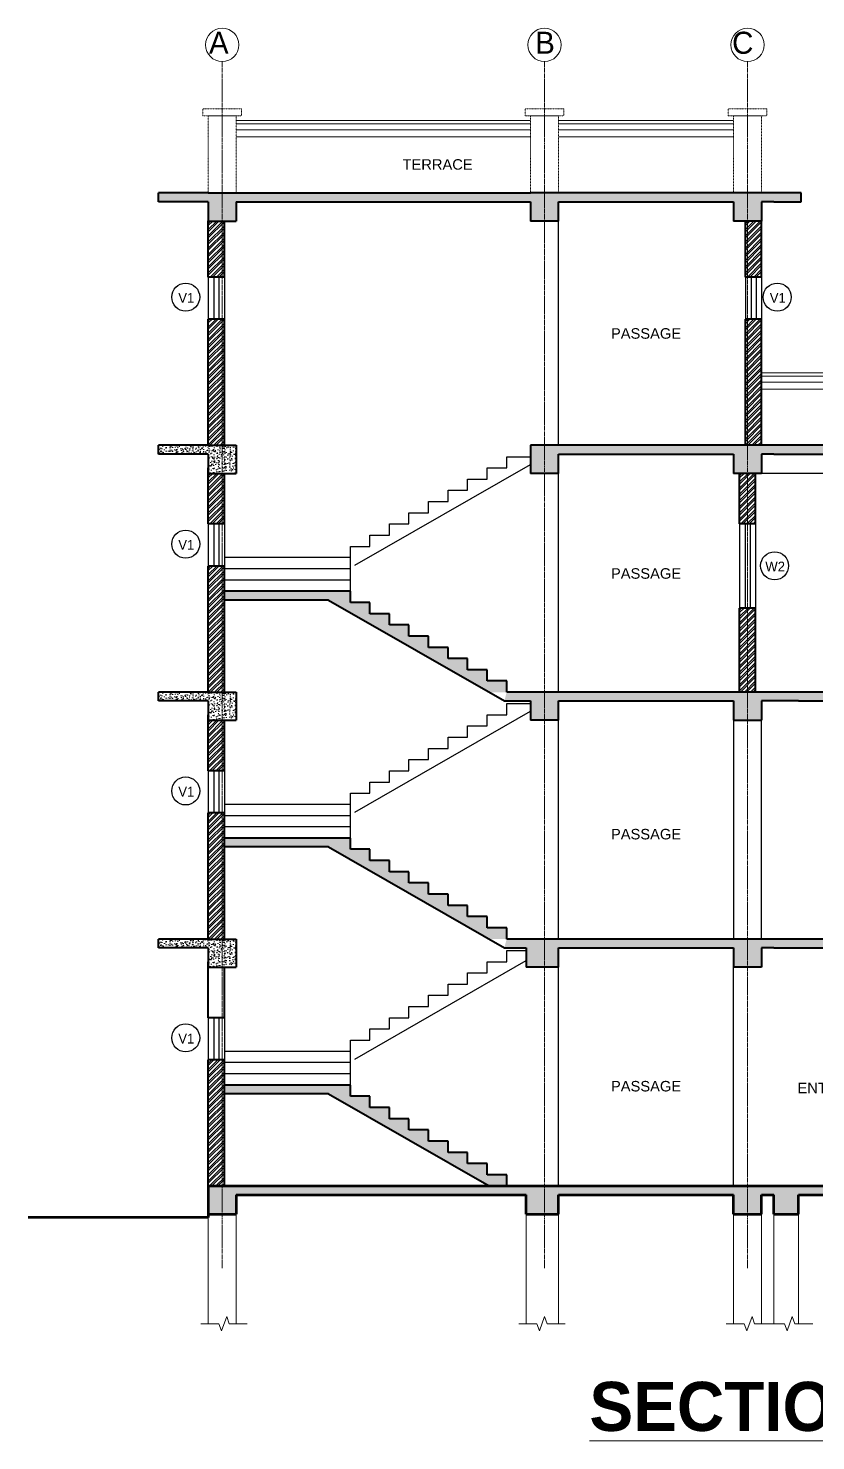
# Model space of a CAD drawing. Header units: inches. Extents: x -3071 to 2014935, y -37057 to 549694.
# Drawn here: x 1445282 to 1456526, y 136830 to 156981 of the extents above; entities that cross this region are included whole.
import ezdxf
from ezdxf.enums import TextEntityAlignment as Align

# ---------------------------------------------------------------- set-up
doc = ezdxf.new("R2010")
doc.units = ezdxf.units.IN
doc.header["$MEASUREMENT"] = 0
doc.linetypes.add('ACAD_ISO08W100', pattern=[36, 24, -3, 6, -3])
doc.linetypes.add('DASHED', pattern=[0.75, 0.5, -0.25])
for name, color, linetype, lineweight in [('001-Archi-Opening Tags', 14, 'Continuous', 25), ('A .8 boundary line', 10, 'Continuous', 53), ('A 0.05 hatch', 252, 'Continuous', 5), ('A 0.13 Text', 6, 'Continuous', 13), ('A 0.13 window elevation', 253, 'Continuous', 13), ('A 0.13parapet partition', 230, 'Continuous', 13), ('A 0.25 back line elevation', 20, 'Continuous', 25), ('A 0.40 wall', 160, 'Continuous', 40), ('A 0.9 RAILING', 100, 'Continuous', 9), ('cen', 50, 'ACAD_ISO08W100', 5), ('ele-1', 62, 'Continuous', 15), ('Grid Tag', 6, 'Continuous', 20), ('text', 7, 'Continuous', 25)]:
    doc.layers.add(name, color=color, linetype=linetype, lineweight=lineweight)
doc.styles.add('AERIAL', font='arial.ttf', dxfattribs={"height": 10})
doc.styles.add('Archi 100', font='GOTHIC.TTF', dxfattribs={"height": 200})
doc.styles.add('CG', font='GOTHIC.TTF', dxfattribs={"height": 40})
doc.styles.get("Standard").update_dxf_attribs({"font": 'GOTHIC.TTF'})
pattern_1 = [(50, (-417885, 11914.72), (107.5890274, -9.4128202), [11.25, -123.75]), (355, (-417885, 11914.72), (-20.8127, 112.82882), [9, -99]), (100.4514445, (-417876.03, 11913.94), (86.776327, 103.4159986), [9.561029, -105.171317]), (46.1842, (-417885, 11944.72), (160.0862, -24.827892), [16.875, -185.625]), (96.6356355, (-417871.66, 11942.66), (140.199292, 146.11779), [14.341551, -157.757064]), (351.184164, (-417885, 11944.72), (140.199292, 146.11779), [13.5, -148.5]), (21, (-417870, 11937.22), (89.536058, -60.3928336), [11.25, -123.75]), (326, (-417870, 11937.22), (36.4973, 108.772507), [9, -99]), (71.451445, (-417862.54, 11932.19), (126.0333565, 48.379673), [9.5610285, -105.171317]), (37.5, (-417885, 11914.724), (1.8239783, 49.9340781), [0, -97.8, 0, -100.5, 0, -99.375]), (7.5, (-417885, 11914.724), (39.4604306, 59.1617568), [0, -57.3, 0, -95.55, 0, -37.875]), (327.5, (-417918.45, 11914.724), (80.0733654, -3.3832308), [0, -37.5, 0, -117, 0, -155.25]), (317.5, (-417933.45, 11914.724), (87.4779254, 15.0157473), [0, -48.75, 0, -77.7, 0, -110.25])]

# ---------------------------------------------------------------- blocks, each defined once
blk = doc.blocks.new('window tag')
blk.add_circle((0, 0), 200)
at = {"style": 'Archi 100', "flags": 1}
for tag, p in [('WIDTH', (15, 174.5)), ('HEIGHT', (-4.5, -348.5))]:
    blk.add_attdef(tag, p, '', height=200, dxfattribs=at)
at = {"style": 'Archi 100'}
blk.add_attdef('SYMBOL', text='', height=200, dxfattribs=at).set_placement((8, -10.5), align=Align.MIDDLE_CENTER)
blk = doc.blocks.new('grid')
at = {"layer": 'Grid Tag', "linetype": 'Continuous', "ltscale": 30}
blk.add_circle((51, 48), 264, dxfattribs=at)
blk.add_attdef('GRID', (-143, -93), '', height=200)

msp = doc.modelspace()

# ---------------------------------------------------------------- hatches: boundary and pattern name
at = {"layer": 'A 0.05 hatch'}
h = msp.add_hatch(dxfattribs=at)
h.set_pattern_fill('AR-CONC', color=256, scale=15, style=0)
h.set_pattern_definition(pattern_1)
h.paths.add_polyline_path([(1447143.39, 154631.77), (1456316.29, 154631.77), (1456316.29, 154506.77), (1455752.23, 154506.77), (1455752.23, 154231.77), (1455352.23, 154231.77), (1455352.23, 154506.77), (1452852.23, 154506.77), (1452852.23, 154230.86), (1452452.23, 154230.86), (1452452.23, 154506.77), (1448252.23, 154506.77), (1448252.23, 154230.86), (1447852.23, 154231.77), (1447852.23, 154506.77), (1447143.39, 154506.77)])
h = msp.add_hatch(dxfattribs=at)
h.set_pattern_fill('STEEL', color=256, scale=500, style=0)
h.set_pattern_definition([(45, (1179193.58, 33558.25), (-44.194174, 44.194174), []), (45, (1179193.58, 33589.5), (-44.194174, 44.194174), [])])
h.paths.add_polyline_path([(1447852.23, 153431.77), (1448082.23, 153431.77), (1448082.23, 154230.86), (1447852.23, 154230.86)])
h = msp.add_hatch(dxfattribs=at)
h.set_pattern_fill('STEEL', color=256, scale=500, style=0)
h.set_pattern_definition([(45, (1186863.58, 33558.25), (-44.194174, 44.194174), []), (45, (1186863.58, 33589.5), (-44.194174, 44.194174), [])])
h.paths.add_polyline_path([(1455522.23, 153431.77), (1455752.23, 153431.77), (1455752.23, 154230.86), (1455522.23, 154230.86)])
h = msp.add_hatch(dxfattribs=at)
h.set_pattern_fill('STEEL', color=256, scale=500, style=0)
h.set_pattern_definition([(45, (1179193.58, 31637.65), (-44.194174, 44.194174), []), (45, (1179193.58, 31668.9), (-44.194174, 44.194174), [])])
h.paths.add_polyline_path([(1447852.23, 151031.77), (1448082.23, 151031.77), (1448082.23, 152831.77), (1447852.23, 152831.77)])
h = msp.add_hatch(dxfattribs=at)
h.set_pattern_fill('STEEL', color=256, scale=500, style=0)
h.set_pattern_definition([(45, (1186863.58, 32158.07), (-44.194174, 44.194174), []), (45, (1186863.58, 32189.32), (-44.194174, 44.194174), [])])
h.paths.add_polyline_path([(1455522.23, 151031.77), (1455752.23, 151031.77), (1455752.23, 152830.68), (1455522.23, 152830.68)])
h = msp.add_hatch(dxfattribs=at)
h.set_pattern_fill('AR-CONC', color=256, scale=15, style=0)
h.set_pattern_definition(pattern_1)
h.paths.add_polyline_path([(1447143.39, 151031.77), (1448252.23, 151031.77), (1448252.23, 150630.86), (1447852.23, 150630.86), (1447852.23, 150906.77), (1447143.39, 150906.77)])
h = msp.add_hatch(dxfattribs=at)
h.set_pattern_fill('AR-CONC', color=256, scale=15, style=0)
h.set_pattern_definition(pattern_1)
h.paths.add_polyline_path([(1452452.23, 151031.77), (1463126.45, 151032.13), (1463126.45, 150907.13), (1460352.19, 150906.95), (1460352.19, 150631.08), (1459952.19, 150631.08), (1459952.19, 150906.97), (1458302.2, 150906.87), (1458302.2, 150631.3), (1457952.2, 150631.3), (1457952.2, 150906.87), (1455752.23, 150906.77), (1455752.28, 150630.86), (1455352.23, 150630.86), (1455352.23, 150906.77), (1452852.23, 150906.77), (1452852.23, 150630.86), (1452452.23, 150630.86)])
h = msp.add_hatch(dxfattribs=at)
h.set_pattern_fill('STEEL', color=256, scale=500, style=0)
h.set_pattern_definition([(45, (1179193.58, 29957.02), (-44.194174, 44.194174), []), (45, (1179193.58, 29988.27), (-44.194174, 44.194174), [])])
h.paths.add_polyline_path([(1447852.23, 149907.8), (1448082.23, 149907.8), (1448082.23, 150629.63), (1447852.23, 150629.63)])
h = msp.add_hatch(dxfattribs=at)
h.set_pattern_fill('STEEL', color=256, scale=500, style=0)
h.set_pattern_definition([(45, (1186778.584, 29958.25), (-44.194174, 44.194174), []), (45, (1186778.584, 29989.5), (-44.194174, 44.194174), [])])
h.paths.add_polyline_path([(1455437.23, 149909.03), (1455667.23, 149909.03), (1455667.23, 150630.86), (1455437.23, 150630.86)])
h = msp.add_hatch(dxfattribs=at)
h.set_pattern_fill('STEEL', color=256, scale=500, style=0)
h.set_pattern_definition([(45, (1179193.58, 28636.42), (-44.194174, 44.194174), []), (45, (1179193.58, 28667.67), (-44.194174, 44.194174), [])])
h.paths.add_polyline_path([(1447852.23, 147509.03), (1448082.23, 147509.03), (1448082.23, 149309.03), (1447852.23, 149309.03)])
h = msp.add_hatch(dxfattribs=at)
h.set_pattern_fill('AR-CONC', color=256, scale=15, style=0)
h.set_pattern_definition(pattern_1)
h.paths.add_polyline_path([(1448082.23, 148949.03), (1449880.98, 148949.03), (1449880.98, 148789.03), (1450159.98, 148789.03), (1450159.98, 148629.03), (1450438.98, 148629.03), (1450438.98, 148469.03), (1450717.98, 148469.03), (1450717.98, 148309.03), (1450996.98, 148309.03), (1450996.98, 148149.03), (1451275.98, 148149.03), (1451275.98, 147989.03), (1451554.98, 147989.03), (1451554.98, 147829.03), (1451833.98, 147829.03), (1451833.98, 147669.03), (1452112.98, 147669.03), (1452112.98, 147509.03), (1451861.71, 147509.03), (1449568.68, 148824.03), (1448082.23, 148824.03)])
h = msp.add_hatch(dxfattribs=at)
h.set_pattern_fill('STEEL', color=256, scale=500, style=0)
h.set_pattern_definition([(45, (1186778.584, 28037.65), (-44.194174, 44.194174), []), (45, (1186778.584, 28068.9), (-44.194174, 44.194174), [])])
h.paths.add_polyline_path([(1455437.23, 147510.27), (1455667.23, 147510.27), (1455667.23, 148710.27), (1455437.23, 148710.27)])
h = msp.add_hatch(dxfattribs=at)
h.set_pattern_fill('AR-CONC', color=256, scale=15, style=0)
h.set_pattern_definition([(50, (-417885, 8391.99), (107.5890274, -9.4128202), [11.25, -123.75]), (355, (-417885, 8391.99), (-20.8127, 112.82882), [9, -99]), (100.4514445, (-417876.03, 8391.2), (86.776327, 103.4159986), [9.561029, -105.171317]), (46.1842, (-417885, 8421.99), (160.0862, -24.827892), [16.875, -185.625]), (96.6356355, (-417871.66, 8419.92), (140.199292, 146.11779), [14.341551, -157.757064]), (351.184164, (-417885, 8421.99), (140.199292, 146.11779), [13.5, -148.5]), (21, (-417870, 8414.49), (89.536058, -60.3928336), [11.25, -123.75]), (326, (-417870, 8414.49), (36.4973, 108.772507), [9, -99]), (71.451445, (-417862.54, 8409.45), (126.0333565, 48.379673), [9.5610285, -105.171317]), (37.5, (-417885, 8391.987), (1.8239783, 49.9340781), [0, -97.8, 0, -100.5, 0, -99.375]), (7.5, (-417885, 8391.987), (39.4604306, 59.1617568), [0, -57.3, 0, -95.55, 0, -37.875]), (327.5, (-417918.45, 8391.987), (80.0733654, -3.3832308), [0, -37.5, 0, -117, 0, -155.25]), (317.5, (-417933.45, 8391.99), (87.4779254, 15.0157473), [0, -48.75, 0, -77.7, 0, -110.25])])
h.paths.add_polyline_path([(1447143.39, 147509.03), (1448252.23, 147509.03), (1448252.23, 147108.13), (1447852.23, 147108.13), (1447852.23, 147384.03), (1447143.39, 147384.03)])
h = msp.add_hatch(dxfattribs=at)
h.set_pattern_fill('AR-CONC', color=256, scale=15, style=0)
h.set_pattern_definition(pattern_1)
h.paths.add_polyline_path([(1452112.98, 147509.03), (1465767.23, 147509.03), (1465767.23, 147384.03), (1464953.46, 147384.03), (1464953.46, 147108.77), (1464552.29, 147108.68), (1464552.29, 147384.03), (1460352.23, 147384.03), (1460352.23, 147108.13), (1459952.23, 147108.13), (1459952.23, 147384.03), (1458302.24, 147384.03), (1458302.24, 147108.13), (1457952.24, 147108.13), (1457952.24, 147384.03), (1456277.24, 147384.03), (1455927.24, 147384.03), (1455752.23, 147384.03), (1455752.23, 147108.13), (1455352.23, 147108.13), (1455352.23, 147384.03), (1452852.23, 147384.03), (1452852.23, 147108.13), (1452452.23, 147108.13), (1452452.23, 147384.03), (1452079.68, 147384.03)])
h = msp.add_hatch(dxfattribs=at)
h.set_pattern_fill('STEEL', color=256, scale=500, style=0)
h.set_pattern_definition([(45, (1179193.58, 26435.513), (-44.194174, 44.194174), []), (45, (1179193.58, 26466.763), (-44.194174, 44.194174), [])])
h.paths.add_polyline_path([(1447852.23, 146386.3), (1448082.23, 146386.3), (1448082.23, 147108.13), (1447852.23, 147108.13)])
h = msp.add_hatch(dxfattribs=at)
h.set_pattern_fill('STEEL', color=256, scale=500, style=0)
h.set_pattern_definition([(45, (1179193.58, 25114.915), (-44.194174, 44.194174), []), (45, (1179193.58, 25146.165), (-44.194174, 44.194174), [])])
h.paths.add_polyline_path([(1447852.23, 143987.53), (1448082.23, 143987.53), (1448082.23, 145787.53), (1447852.23, 145787.53)])
h = msp.add_hatch(dxfattribs=at)
h.set_pattern_fill('AR-CONC', color=256, scale=15, style=0)
h.set_pattern_definition([(50, (-417885, 15437.46), (107.5890274, -9.4128202), [11.25, -123.75]), (355, (-417885, 15437.46), (-20.8127, 112.82882), [9, -99]), (100.4514445, (-417876.03, 15436.68), (86.776327, 103.4159986), [9.561029, -105.171317]), (46.1842, (-417885, 15467.46), (160.0862, -24.827892), [16.875, -185.625]), (96.6356355, (-417871.66, 15465.4), (140.199292, 146.11779), [14.341551, -157.757064]), (351.184164, (-417885, 15467.46), (140.199292, 146.11779), [13.5, -148.5]), (21, (-417870, 15459.96), (89.536058, -60.3928336), [11.25, -123.75]), (326, (-417870, 15459.96), (36.4973, 108.772507), [9, -99]), (71.451445, (-417862.54, 15454.93), (126.0333565, 48.379673), [9.5610285, -105.171317]), (37.5, (-417885, 15437.46), (1.8239783, 49.9340781), [0, -97.8, 0, -100.5, 0, -99.375]), (7.5, (-417885, 15437.46), (39.4604306, 59.1617568), [0, -57.3, 0, -95.55, 0, -37.875]), (327.5, (-417918.45, 15437.46), (80.0733654, -3.3832308), [0, -37.5, 0, -117, 0, -155.25]), (317.5, (-417933.45, 15437.46), (87.4779254, 15.0157473), [0, -48.75, 0, -77.7, 0, -110.25])])
h.paths.add_polyline_path([(1448082.23, 145427.53), (1449880.98, 145427.53), (1449880.98, 145267.53), (1450159.98, 145267.53), (1450159.98, 145107.53), (1450438.98, 145107.53), (1450438.98, 144947.53), (1450717.98, 144947.53), (1450717.98, 144787.53), (1450996.98, 144787.53), (1450996.98, 144627.53), (1451275.98, 144627.53), (1451275.98, 144467.53), (1451554.98, 144467.53), (1451554.98, 144307.53), (1451833.98, 144307.53), (1451833.98, 144147.53), (1452112.98, 144147.53), (1452112.98, 143987.53), (1451861.71, 143987.53), (1449568.68, 145302.53), (1448082.23, 145302.53)])
h = msp.add_hatch(dxfattribs=at)
h.set_pattern_fill('AR-CONC', color=256, scale=15, style=0)
h.set_pattern_definition([(50, (-417885, 4870.48), (107.5890274, -9.4128202), [11.25, -123.75]), (355, (-417885, 4870.48), (-20.8127, 112.82882), [9, -99]), (100.4514445, (-417876.03, 4869.7), (86.776327, 103.4159986), [9.561029, -105.171317]), (46.1842, (-417885, 4900.48), (160.0862, -24.827892), [16.875, -185.625]), (96.6356355, (-417871.66, 4898.41), (140.199292, 146.11779), [14.341551, -157.757064]), (351.184164, (-417885, 4900.48), (140.199292, 146.11779), [13.5, -148.5]), (21, (-417870, 4892.98), (89.536058, -60.3928336), [11.25, -123.75]), (326, (-417870, 4892.98), (36.4973, 108.772507), [9, -99]), (71.451445, (-417862.54, 4887.95), (126.0333565, 48.379673), [9.5610285, -105.171317]), (37.5, (-417885, 4870.482), (1.8239783, 49.9340781), [0, -97.8, 0, -100.5, 0, -99.375]), (7.5, (-417885, 4870.48), (39.4604306, 59.1617568), [0, -57.3, 0, -95.55, 0, -37.875]), (327.5, (-417918.45, 4870.48), (80.0733654, -3.3832308), [0, -37.5, 0, -117, 0, -155.25]), (317.5, (-417933.45, 4870.48), (87.4779254, 15.0157473), [0, -48.75, 0, -77.7, 0, -110.25])])
h.paths.add_polyline_path([(1447143.39, 143987.53), (1448252.23, 143987.53), (1448252.23, 143586.62), (1447852.23, 143586.62), (1447852.23, 143862.53), (1447143.39, 143862.53)])
h = msp.add_hatch(dxfattribs=at)
h.set_pattern_fill('AR-CONC', color=256, scale=15, style=0)
h.set_pattern_definition(pattern_1)
h.paths.add_polyline_path([(1452112.98, 143987.53), (1465767.23, 143987.53), (1465767.23, 143862.53), (1464953.46, 143862.53), (1464952.78, 143587.35), (1464552.29, 143587.26), (1464552.23, 143862.53), (1460352.23, 143862.53), (1460339.73, 143586.62), (1459952.23, 143586.62), (1459952.23, 143862.53), (1458302.24, 143862.53), (1458302.24, 143586.62), (1457952.24, 143586.62), (1457952.24, 143862.53), (1456277.24, 143862.53), (1455927.24, 143862.53), (1455752.23, 143862.53), (1455752.23, 143586.62), (1455352.23, 143586.62), (1455352.23, 143862.53), (1452852.23, 143862.53), (1452852.23, 143586.62), (1452391.98, 143586.62), (1452391.98, 143862.53), (1452079.68, 143862.53)])
h = msp.add_hatch(dxfattribs=at)
h.set_pattern_fill('STEEL', color=256, scale=500, style=0)
h.set_pattern_definition([(45, (1179193.58, 20514.01), (-44.194174, 44.194174), []), (45, (1179193.58, 20545.26), (-44.194174, 44.194174), [])])
h.paths.add_polyline_path([(1447852.23, 140464.79), (1448082.23, 140464.79), (1448082.23, 142264.96), (1447852.23, 142264.96)])
h = msp.add_hatch(dxfattribs=at)
h.set_pattern_fill('AR-CONC', color=256, scale=15, style=0)
h.set_pattern_definition(pattern_1)
h.paths.add_polyline_path([(1448082.23, 141904.79), (1449880.98, 141904.79), (1449880.98, 141744.79), (1450159.98, 141744.79), (1450159.98, 141584.79), (1450438.98, 141584.79), (1450438.98, 141424.79), (1450717.98, 141424.79), (1450717.98, 141264.79), (1450996.98, 141264.79), (1450996.98, 141104.79), (1451275.98, 141104.79), (1451275.98, 140944.79), (1451554.98, 140944.79), (1451554.98, 140784.79), (1451833.98, 140784.79), (1451833.98, 140624.79), (1452112.98, 140624.79), (1452112.98, 140464.79), (1451861.71, 140464.79), (1449568.68, 141779.79), (1448082.23, 141779.79)])
h = msp.add_hatch(dxfattribs=at)
h.set_pattern_fill('AR-CONC', color=256, scale=15, style=0)
h.set_pattern_definition(pattern_1)
h.paths.add_polyline_path([(1447852.23, 140464.79), (1464953.46, 140464.79), (1464953.46, 140339.79), (1464927.23, 140339.79), (1464927.23, 140064.79), (1464552.29, 140064.79), (1464552.29, 140339.79), (1460352.23, 140339.79), (1460352.23, 140064.79), (1459952.23, 140064.79), (1459952.23, 140339.79), (1458302.24, 140339.79), (1458302.24, 140064.79), (1457952.24, 140064.79), (1457952.24, 140339.79), (1456277.24, 140339.79), (1456277.24, 140064.79), (1455927.24, 140064.79), (1455927.24, 140339.79), (1455752.23, 140339.79), (1455752.23, 140064.79), (1455352.23, 140064.79), (1455352.23, 140339.79), (1452852.23, 140339.79), (1452852.23, 140064.79), (1452391.98, 140064.79), (1452391.98, 140339.79), (1448252.23, 140339.79), (1448252.23, 140064.79), (1447852.23, 140064.79)])

# ---------------------------------------------------------------- linework, layer by layer
at = {"layer": 'A .8 boundary line'}
for p, q in [((1447852.23, 140464.79), (1464927.23, 140464.79)), ((1447852.23, 140464.79), (1447852.23, 140014.79)), ((1448252.23, 140339.79), (1452391.98, 140339.79)), ((1448252.23, 140339.79), (1448252.23, 140064.79)), ((1452391.98, 140064.79), (1452391.98, 140339.79)), ((1452852.23, 140339.79), (1455352.23, 140339.79)), ((1452852.23, 140064.79), (1452852.23, 140339.79)), ((1455352.23, 140064.79), (1455352.23, 140339.79)), ((1455752.23, 140339.79), (1455927.24, 140339.79)), ((1455752.23, 140064.79), (1455752.23, 140339.79)), ((1455927.24, 140064.79), (1455927.24, 140339.79)), ((1456277.24, 140339.79), (1457952.24, 140339.79)), ((1456277.24, 140064.79), (1456277.24, 140339.79)), ((1447852.23, 140064.79), (1448252.23, 140064.79)), ((1452391.98, 140064.79), (1452852.23, 140064.79)), ((1455352.23, 140064.79), (1455752.23, 140064.79)), ((1455927.24, 140064.79), (1456277.24, 140064.79)), ((1447852.23, 140014.79), (1445282.23, 140014.79))]:
    msp.add_line(p, q, dxfattribs=at)
at = {"layer": 'A 0.13 window elevation', "linetype": 'DASHED', "ltscale": 0.005}
for points in [[(1448327.23, 155831.77), (1447777.23, 155831.77), (1447777.23, 155731.77), (1448327.23, 155731.77)], [(1452927.23, 155831.77), (1452377.23, 155831.77), (1452377.23, 155731.77), (1452927.23, 155731.77)], [(1455827.23, 155831.77), (1455277.23, 155831.77), (1455277.23, 155731.77), (1455827.23, 155731.77)], [(1448252.23, 155731.77), (1447852.23, 155731.77), (1447852.23, 154631.77), (1448252.23, 154631.77)], [(1452852.23, 155731.77), (1452452.23, 155731.77), (1452452.23, 154631.77), (1452852.23, 154631.77)], [(1455752.23, 155731.77), (1455352.23, 155731.77), (1455352.23, 154631.77), (1455752.23, 154631.77)]]:
    msp.add_lwpolyline(points, close=True, dxfattribs=at)
at = {"layer": 'A 0.13parapet partition', "ltscale": 20}
for p, q in [((1452452.23, 155531.77), (1448252.23, 155531.77)), ((1452452.23, 155431.77), (1448252.23, 155431.77)), ((1455352.23, 155531.77), (1452852.23, 155531.77)), ((1455352.23, 155431.77), (1452852.23, 155431.77)), ((1462032.23, 151932.13), (1455752.23, 151931.77)), ((1462032.23, 151832.13), (1455752.23, 151831.77))]:
    msp.add_line(p, q, dxfattribs=at)
at = {"layer": 'A 0.25 back line elevation', "ltscale": 20}
for p, q in [((1452852.23, 151031.77), (1452852.23, 154231.77)), ((1447852.23, 153431.77), (1447852.23, 152831.77)), ((1447934.44, 153431.77), (1447934.44, 152831.77)), ((1448005.6, 153431.77), (1448005.6, 152831.77)), ((1448082.23, 153431.77), (1448082.23, 152831.77)), ((1455522.23, 153431.77), (1455522.23, 152831.77)), ((1455604.44, 153431.77), (1455604.44, 152831.77)), ((1455675.6, 153431.77), (1455675.6, 152831.77)), ((1455752.23, 153431.77), (1455752.23, 152831.77)), ((1449943.17, 149320.6), (1452452.23, 150759.49)), ((1452112.98, 150709.03), (1452112.98, 150869.03)), ((1452112.98, 150869.03), (1452452.23, 150869.03)), ((1451554.98, 150389.03), (1451554.98, 150549.03)), ((1451554.98, 150549.03), (1451833.98, 150549.03)), ((1451833.98, 150549.03), (1451833.98, 150709.03)), ((1451833.98, 150709.03), (1452112.98, 150709.03)), ((1452852.23, 147509.03), (1452852.23, 150709.03)), ((1463126.45, 150632.13), (1455752.23, 150630.86)), ((1451275.98, 150229.03), (1451275.98, 150389.03)), ((1451275.98, 150389.03), (1451554.98, 150389.03)), ((1450996.98, 150069.03), (1450996.98, 150229.03)), ((1450996.98, 150229.03), (1451275.98, 150229.03)), ((1450717.98, 149909.03), (1450717.98, 150069.03)), ((1450717.98, 150069.03), (1450996.98, 150069.03)), ((1447852.23, 149909.03), (1447852.23, 149309.03)), ((1447934.44, 149909.03), (1447934.44, 149309.03)), ((1448005.6, 149909.03), (1448005.6, 149309.03)), ((1448082.23, 149909.03), (1448082.23, 149309.03)), ((1450159.98, 149589.03), (1450159.98, 149749.03)), ((1450159.98, 149749.03), (1450438.98, 149749.03)), ((1450438.98, 149749.03), (1450438.98, 149909.03)), ((1450438.98, 149909.03), (1450717.98, 149909.03)), ((1455437.23, 149909.03), (1455437.23, 148709.03)), ((1455519.45, 149909.03), (1455519.45, 148709.03)), ((1455590.61, 149909.03), (1455590.61, 148709.03)), ((1455667.23, 149909.03), (1455667.23, 148709.03)), ((1449880.98, 149429.03), (1449880.98, 149589.03)), ((1449880.98, 149589.03), (1450159.98, 149589.03)), ((1449880.98, 149429.03), (1448082.23, 149429.03)), ((1449880.98, 148949.03), (1449880.98, 149429.03)), ((1449880.98, 149269.03), (1448082.23, 149269.03)), ((1449880.98, 149109.03), (1448082.23, 149109.03)), ((1452112.98, 147187.53), (1452112.98, 147347.53)), ((1452112.98, 147347.53), (1452452.23, 147347.53)), ((1449943.17, 145799.09), (1452452.23, 147237.98)), ((1451833.98, 147027.53), (1451833.98, 147187.53)), ((1451833.98, 147187.53), (1452112.98, 147187.53)), ((1452852.23, 143987.53), (1452852.23, 147187.53)), ((1451554.98, 146867.53), (1451554.98, 147027.53)), ((1451554.98, 147027.53), (1451833.98, 147027.53)), ((1450996.98, 146547.53), (1450996.98, 146707.53)), ((1450996.98, 146707.53), (1451275.98, 146707.53)), ((1451275.98, 146707.53), (1451275.98, 146867.53)), ((1451275.98, 146867.53), (1451554.98, 146867.53)), ((1450717.98, 146387.53), (1450717.98, 146547.53)), ((1450717.98, 146547.53), (1450996.98, 146547.53)), ((1447852.23, 146387.53), (1447852.23, 145787.53)), ((1447934.44, 146387.53), (1447934.44, 145787.53)), ((1448005.6, 146387.53), (1448005.6, 145787.53)), ((1448082.23, 146387.53), (1448082.23, 145787.53)), ((1450438.98, 146227.53), (1450438.98, 146387.53)), ((1450438.98, 146387.53), (1450717.98, 146387.53)), ((1450159.98, 146067.53), (1450159.98, 146227.53)), ((1450159.98, 146227.53), (1450438.98, 146227.53)), ((1449880.98, 145907.53), (1448082.23, 145907.53)), ((1449880.98, 145907.53), (1449880.98, 146067.53)), ((1449880.98, 146067.53), (1450159.98, 146067.53)), ((1449880.98, 145427.53), (1449880.98, 145907.53)), ((1449880.98, 145747.53), (1448082.23, 145747.53)), ((1449880.98, 145587.53), (1448082.23, 145587.53)), ((1449943.17, 142276.36), (1452391.98, 143680.69)), ((1452112.98, 143664.79), (1452112.98, 143824.79)), ((1452112.98, 143824.79), (1452391.98, 143824.79)), ((1451554.98, 143344.79), (1451554.98, 143504.79)), ((1451554.98, 143504.79), (1451833.98, 143504.79)), ((1451833.98, 143504.79), (1451833.98, 143664.79)), ((1451833.98, 143664.79), (1452112.98, 143664.79)), ((1452852.23, 140464.79), (1452852.23, 143586.62)), ((1455352.23, 140464.79), (1455352.23, 143586.62)), ((1451275.98, 143184.79), (1451275.98, 143344.79)), ((1451275.98, 143344.79), (1451554.98, 143344.79)), ((1450996.98, 143024.79), (1450996.98, 143184.79)), ((1450996.98, 143184.79), (1451275.98, 143184.79)), ((1450717.98, 142864.79), (1450717.98, 143024.79)), ((1450717.98, 143024.79), (1450996.98, 143024.79)), ((1447852.23, 142864.79), (1447852.23, 142264.79)), ((1447934.44, 142864.79), (1447934.44, 142264.79)), ((1448005.6, 142864.79), (1448005.6, 142264.79)), ((1448082.23, 142864.79), (1448082.23, 142264.79)), ((1450159.98, 142544.79), (1450159.98, 142704.79)), ((1450159.98, 142704.79), (1450438.98, 142704.79)), ((1450438.98, 142704.79), (1450438.98, 142864.79)), ((1450438.98, 142864.79), (1450717.98, 142864.79)), ((1449880.98, 142384.79), (1449880.98, 142544.79)), ((1449880.98, 142544.79), (1450159.98, 142544.79)), ((1449880.98, 142384.79), (1448082.23, 142384.79)), ((1449880.98, 141904.79), (1449880.98, 142384.79)), ((1449880.98, 142224.79), (1448082.23, 142224.79)), ((1449880.98, 142064.79), (1448082.23, 142064.79))]:
    msp.add_line(p, q, dxfattribs=at)
msp.add_lwpolyline([(1455752.23, 147108.13), (1455352.23, 147108.13), (1455352.23, 143987.53), (1455752.23, 143987.53)], close=True, dxfattribs=at)
at = {"layer": 'A 0.40 wall'}
for p, q in [((1447143.39, 154506.77), (1447143.39, 154631.77)), ((1447852.23, 154631.77), (1447143.39, 154631.77)), ((1447852.23, 154631.77), (1448252.23, 154631.77)), ((1448252.23, 154631.77), (1452452.23, 154631.77)), ((1456316.29, 154631.77), (1452452.23, 154631.77)), ((1456316.29, 154506.77), (1456316.29, 154631.77)), ((1447852.23, 154506.77), (1447143.39, 154506.77)), ((1447852.23, 154506.77), (1447852.23, 154230.86)), ((1448252.23, 154506.77), (1448252.23, 154230.86)), ((1448252.23, 154506.77), (1452452.23, 154506.77)), ((1452452.23, 154506.77), (1452452.23, 154230.86)), ((1452852.23, 154230.86), (1452852.23, 154506.77)), ((1452852.23, 154506.77), (1455352.23, 154506.77)), ((1455352.23, 154506.77), (1455352.23, 154230.86)), ((1455752.23, 154506.77), (1455752.23, 154230.86)), ((1455927.24, 154506.77), (1455752.23, 154506.77)), ((1455927.24, 154506.77), (1456316.29, 154506.77)), ((1447852.23, 153431.77), (1447852.23, 154231.77)), ((1447852.23, 154230.86), (1448252.23, 154230.86)), ((1448082.23, 153431.77), (1448082.23, 154231.77)), ((1452852.23, 154230.86), (1452452.23, 154230.86)), ((1455752.23, 154230.86), (1455352.23, 154230.86)), ((1455522.23, 153431.77), (1455522.23, 154231.77)), ((1455752.23, 153431.77), (1455752.23, 154231.77)), ((1455752.23, 153431.77), (1455752.23, 154231.77)), ((1448082.23, 153431.77), (1447852.23, 153431.77)), ((1455752.23, 153431.77), (1455522.23, 153431.77)), ((1447852.23, 151031.77), (1447852.23, 152831.77)), ((1448082.23, 152831.77), (1447852.23, 152831.77)), ((1448082.23, 151031.77), (1448082.23, 152831.77)), ((1455522.23, 151031.77), (1455522.23, 152831.77)), ((1455752.23, 152831.77), (1455522.23, 152831.77)), ((1455752.23, 152231.77), (1455752.23, 152831.77)), ((1455752.23, 151031.77), (1455752.23, 152831.77)), ((1447143.39, 150906.77), (1447143.39, 151031.77)), ((1447852.23, 151031.77), (1447143.39, 151031.77)), ((1447852.23, 151031.77), (1448252.23, 151031.77)), ((1448252.23, 151031.77), (1448252.23, 150630.86)), ((1463126.45, 151032.13), (1452452.23, 151031.77)), ((1452452.23, 151031.77), (1452452.23, 150630.86)), ((1447852.23, 150906.77), (1447143.39, 150906.77)), ((1447852.23, 150906.77), (1447852.23, 150630.86)), ((1452852.23, 150630.86), (1452852.23, 150906.77)), ((1452852.23, 150906.77), (1455352.23, 150906.77)), ((1455352.23, 150906.77), (1455352.23, 150630.86)), ((1455752.23, 150906.77), (1455752.23, 150630.86)), ((1455927.24, 150906.77), (1455752.23, 150906.77)), ((1455927.24, 150906.77), (1457952.2, 150906.87)), ((1447852.23, 149909.03), (1447852.23, 150709.03)), ((1447852.23, 150630.86), (1448252.23, 150630.86)), ((1448082.23, 149909.03), (1448082.23, 150630.86)), ((1452852.23, 150630.86), (1452452.23, 150630.86)), ((1455752.23, 150630.86), (1455352.23, 150630.86)), ((1455437.23, 149909.03), (1455437.23, 150630.86)), ((1455667.23, 149909.03), (1455667.23, 150630.86)), ((1448082.23, 149909.03), (1447852.23, 149909.03)), ((1455667.23, 149909.03), (1455437.23, 149909.03)), ((1447852.23, 147509.03), (1447852.23, 149309.03)), ((1448082.23, 149309.03), (1447852.23, 149309.03)), ((1448082.23, 147509.03), (1448082.23, 149309.03)), ((1449880.98, 148949.03), (1448082.23, 148949.03)), ((1449880.98, 148789.03), (1449880.98, 148949.03)), ((1449568.68, 148824.03), (1448082.23, 148824.03)), ((1449568.68, 148824.03), (1452079.68, 147384.03)), ((1450159.98, 148789.03), (1449880.98, 148789.03)), ((1450159.98, 148629.03), (1450159.98, 148789.03)), ((1450438.98, 148629.03), (1450159.98, 148629.03)), ((1450438.98, 148469.03), (1450438.98, 148629.03)), ((1455437.23, 147509.03), (1455437.23, 148709.03)), ((1455667.23, 148709.03), (1455437.23, 148709.03)), ((1455667.23, 147509.03), (1455667.23, 148709.03)), ((1450717.98, 148469.03), (1450438.98, 148469.03)), ((1450717.98, 148309.03), (1450717.98, 148469.03)), ((1450996.98, 148309.03), (1450717.98, 148309.03)), ((1450996.98, 148149.03), (1450996.98, 148309.03)), ((1451275.98, 148149.03), (1450996.98, 148149.03)), ((1451275.98, 147989.03), (1451275.98, 148149.03)), ((1451554.98, 147989.03), (1451275.98, 147989.03)), ((1451554.98, 147829.03), (1451554.98, 147989.03)), ((1451833.98, 147829.03), (1451554.98, 147829.03)), ((1451833.98, 147669.03), (1451833.98, 147829.03)), ((1447143.39, 147384.03), (1447143.39, 147509.03)), ((1447852.23, 147509.03), (1447143.39, 147509.03)), ((1447852.23, 147509.03), (1448252.23, 147509.03)), ((1448252.23, 147509.03), (1448252.23, 147108.13)), ((1452112.98, 147669.03), (1451833.98, 147669.03)), ((1452112.98, 147509.03), (1452112.98, 147669.03)), ((1465767.23, 147509.03), (1452112.98, 147509.03)), ((1447852.23, 147384.03), (1447143.39, 147384.03)), ((1447852.23, 147384.03), (1447852.23, 147108.13)), ((1452079.68, 147384.03), (1452452.23, 147384.03)), ((1452452.23, 147384.03), (1452452.23, 147108.13)), ((1452852.23, 147108.13), (1452852.23, 147384.03)), ((1452852.23, 147384.03), (1455352.23, 147384.03)), ((1455352.23, 147384.03), (1455352.23, 147108.13)), ((1455752.23, 147384.03), (1455752.23, 147108.13)), ((1456277.24, 147384.03), (1455752.23, 147384.03)), ((1456277.24, 147384.03), (1457952.24, 147384.03)), ((1447852.23, 146387.53), (1447852.23, 147187.53)), ((1447852.23, 147108.13), (1448252.23, 147108.13)), ((1448082.23, 146387.53), (1448082.23, 147108.13)), ((1452852.23, 147108.13), (1452452.23, 147108.13)), ((1455352.23, 147108.13), (1455752.23, 147108.13)), ((1448082.23, 146387.53), (1447852.23, 146387.53)), ((1447852.23, 143987.53), (1447852.23, 145787.53)), ((1448082.23, 145787.53), (1447852.23, 145787.53)), ((1448082.23, 143987.53), (1448082.23, 145787.53)), ((1449880.98, 145427.53), (1448082.23, 145427.53)), ((1449568.68, 145302.53), (1448082.23, 145302.53)), ((1449568.68, 145302.53), (1452079.68, 143862.53)), ((1449880.98, 145267.53), (1449880.98, 145427.53)), ((1450159.98, 145267.53), (1449880.98, 145267.53)), ((1450159.98, 145107.53), (1450159.98, 145267.53)), ((1450438.98, 145107.53), (1450159.98, 145107.53)), ((1450438.98, 144947.53), (1450438.98, 145107.53)), ((1450717.98, 144947.53), (1450438.98, 144947.53)), ((1450717.98, 144787.53), (1450717.98, 144947.53)), ((1450996.98, 144787.53), (1450717.98, 144787.53)), ((1450996.98, 144627.53), (1450996.98, 144787.53)), ((1451275.98, 144627.53), (1450996.98, 144627.53)), ((1451275.98, 144467.53), (1451275.98, 144627.53)), ((1451554.98, 144467.53), (1451275.98, 144467.53)), ((1451554.98, 144307.53), (1451554.98, 144467.53)), ((1451833.98, 144307.53), (1451554.98, 144307.53)), ((1451833.98, 144147.53), (1451833.98, 144307.53)), ((1452112.98, 144147.53), (1451833.98, 144147.53)), ((1452112.98, 143987.53), (1452112.98, 144147.53)), ((1447143.39, 143862.53), (1447143.39, 143987.53)), ((1447852.23, 143987.53), (1447143.39, 143987.53)), ((1447852.23, 143987.53), (1448252.23, 143987.53)), ((1448252.23, 143987.53), (1448252.23, 143586.62)), ((1465767.23, 143987.53), (1452112.98, 143987.53)), ((1447852.23, 143862.53), (1447143.39, 143862.53)), ((1447852.23, 143862.53), (1447852.23, 143586.62)), ((1452079.68, 143862.53), (1452391.98, 143862.53)), ((1452391.98, 143862.53), (1452391.98, 143586.62)), ((1452852.23, 143586.62), (1452852.23, 143862.53)), ((1452852.23, 143862.53), (1455352.23, 143862.53)), ((1455352.23, 143862.53), (1455352.23, 143586.62)), ((1455752.23, 143862.53), (1455752.23, 143586.62)), ((1455927.24, 143862.53), (1455752.23, 143862.53)), ((1455927.24, 143862.53), (1457952.24, 143862.53)), ((1447852.23, 142864.79), (1447852.23, 143663.88)), ((1447852.23, 143586.62), (1448252.23, 143586.62)), ((1448082.23, 142864.79), (1448082.23, 143586.62)), ((1452852.23, 143586.62), (1452391.98, 143586.62)), ((1455752.23, 143586.62), (1455352.23, 143586.62)), ((1448082.23, 142864.79), (1447852.23, 142864.79)), ((1447852.23, 140464.79), (1447852.23, 142264.79)), ((1448082.23, 142264.79), (1447852.23, 142264.79)), ((1448082.23, 140464.79), (1448082.23, 142264.79)), ((1449880.98, 141904.79), (1448082.23, 141904.79)), ((1449880.98, 141744.79), (1449880.98, 141904.79)), ((1449568.68, 141779.79), (1448082.23, 141779.79)), ((1449568.68, 141779.79), (1451861.71, 140464.79)), ((1450159.98, 141744.79), (1449880.98, 141744.79)), ((1450159.98, 141584.79), (1450159.98, 141744.79)), ((1450438.98, 141584.79), (1450159.98, 141584.79)), ((1450438.98, 141424.79), (1450438.98, 141584.79)), ((1450717.98, 141424.79), (1450438.98, 141424.79)), ((1450717.98, 141264.79), (1450717.98, 141424.79)), ((1450996.98, 141264.79), (1450717.98, 141264.79)), ((1450996.98, 141104.79), (1450996.98, 141264.79)), ((1451275.98, 141104.79), (1450996.98, 141104.79)), ((1451275.98, 140944.79), (1451275.98, 141104.79)), ((1451554.98, 140944.79), (1451275.98, 140944.79)), ((1451554.98, 140784.79), (1451554.98, 140944.79)), ((1451833.98, 140784.79), (1451554.98, 140784.79)), ((1451833.98, 140624.79), (1451833.98, 140784.79)), ((1452112.98, 140624.79), (1451833.98, 140624.79)), ((1452112.98, 140464.79), (1452112.98, 140624.79))]:
    msp.add_line(p, q, dxfattribs=at)
at = {"layer": 'A 0.9 RAILING', "ltscale": 20}
for p, q in [((1452452.23, 155666.77), (1448252.23, 155666.77)), ((1452452.23, 155616.77), (1448252.23, 155616.77)), ((1455352.23, 155666.77), (1452852.23, 155666.77)), ((1455352.23, 155616.77), (1452852.23, 155616.77)), ((1462032.23, 152067.13), (1455752.23, 152066.77)), ((1462032.23, 152017.13), (1455752.23, 152016.77))]:
    msp.add_line(p, q, dxfattribs=at)
at = {"layer": 'cen', "ltscale": 2}
for p, q in [((1448052.23, 139292.96), (1448052.23, 156506.46)), ((1452652.23, 139292.96), (1452652.23, 156506.46)), ((1455552.23, 139292.96), (1455552.23, 156506.46))]:
    msp.add_line(p, q, dxfattribs=at)
at = {"layer": 'ele-1'}
for p, q in [((1447852.23, 140064.79), (1447852.23, 138499.92)), ((1448252.23, 140064.79), (1448252.23, 138499.92)), ((1452391.98, 140064.79), (1452391.98, 138499.92)), ((1452852.23, 140064.79), (1452852.23, 138499.92)), ((1455352.23, 140064.79), (1455352.23, 138499.92)), ((1455752.23, 140064.79), (1455752.23, 138499.92)), ((1455927.24, 140064.79), (1455927.24, 138499.92)), ((1456277.24, 140064.79), (1456277.24, 138499.92))]:
    msp.add_line(p, q, dxfattribs=at)
at = {"layer": 'ele-1', "linetype": 'Continuous'}
for points in [[(1447746.35, 138499.21), (1448003.12, 138499.21), (1448040.62, 138396.18), (1448115.62, 138602.24), (1448153.12, 138499.21), (1448409.88, 138499.21)], [(1452286.1, 138499.21), (1452542.87, 138499.21), (1452580.37, 138396.18), (1452655.37, 138602.24), (1452692.87, 138499.21), (1452949.64, 138499.21)], [(1455246.35, 138499.21), (1455503.12, 138499.21), (1455540.62, 138396.18), (1455615.62, 138602.24), (1455653.12, 138499.21), (1455909.88, 138499.21)], [(1455821.36, 138499.21), (1456078.12, 138499.21), (1456115.62, 138396.18), (1456190.62, 138602.24), (1456228.12, 138499.21), (1456484.89, 138499.21)]]:
    msp.add_lwpolyline(points, dxfattribs=at)

# ---------------------------------------------------------------- block references
ref = msp.add_blockref('grid', (1448098.46, 156700.64), dxfattribs=dict(xscale=-0.8987445155798923, yscale=0.8987445155798923, zscale=0.8987445155798923))
ref.add_attrib('GRID', 'A', (1447863.02, 156616.86), dxfattribs={"height": 314.56})
ref = msp.add_blockref('grid', (1452698.46, 156700.64), dxfattribs=dict(xscale=-0.8987445155798923, yscale=0.8987445155798923, zscale=0.8987445155798923))
ref.add_attrib('GRID', 'B', (1452520.33, 156616.86), dxfattribs={"height": 314.56})
ref = msp.add_blockref('grid', (1455598.46, 156700.64), dxfattribs=dict(xscale=-0.8987445155798923, yscale=0.8987445155798923, zscale=0.8987445155798923))
ref.add_attrib('GRID', 'C', (1455332.01, 156616.86), dxfattribs={"height": 314.56})
at = {"layer": '001-Archi-Opening Tags'}
ref = msp.add_blockref('window tag', (1447531.02, 153144.84), dxfattribs=at)
ref.add_attrib('SYMBOL', 'V1', dxfattribs={"layer": '0', "height": 140, "style": 'CG'}).set_placement((1447539.02, 153134.34), align=Align.MIDDLE_CENTER)
ref = msp.add_blockref('window tag', (1455975.65, 153144.84), dxfattribs=at)
ref.add_attrib('SYMBOL', 'V1', dxfattribs={"layer": '0', "height": 140, "style": 'CG'}).set_placement((1455983.65, 153134.34), align=Align.MIDDLE_CENTER)
ref = msp.add_blockref('window tag', (1447531.02, 149622.1), dxfattribs=at)
ref.add_attrib('SYMBOL', 'V1', dxfattribs={"layer": '0', "height": 140, "style": 'CG'}).set_placement((1447539.02, 149611.6), align=Align.MIDDLE_CENTER)
ref = msp.add_blockref('window tag', (1455938.27, 149312.27), dxfattribs=at)
ref.add_attrib('SYMBOL', 'W2', dxfattribs={"layer": '0', "height": 140, "style": 'CG'}).set_placement((1455946.27, 149301.77), align=Align.MIDDLE_CENTER)
ref = msp.add_blockref('window tag', (1447531.02, 146100.6), dxfattribs=at)
ref.add_attrib('SYMBOL', 'V1', dxfattribs={"layer": '0', "height": 140, "style": 'CG'}).set_placement((1447539.02, 146090.1), align=Align.MIDDLE_CENTER)
ref = msp.add_blockref('window tag', (1447531.02, 142577.86), dxfattribs=at)
ref.add_attrib('SYMBOL', 'V1', dxfattribs={"layer": '0', "height": 140, "style": 'CG'}).set_placement((1447539.02, 142567.36), align=Align.MIDDLE_CENTER)

# ---------------------------------------------------------------- texts
at = {"layer": 'A 0.13 Text', "insert": (1457046.21, 137315.37), "char_height": 700, "width": 13056.4847, "attachment_point": 5, "style": 'CG'}
msp.add_mtext("{\\fCentury Gothic|b1|i0|c0|p34;\\LSECTION AT BB'}", dxfattribs=at)
at = {"layer": 'text', "style": 'AERIAL'}
for s, p in [(' TERRACE', (1450568.04, 154963.2)), ('PASSAGE', (1453602.02, 152551.9)), ('PASSAGE', (1453602.02, 149127.89)), ('PASSAGE', (1453602.02, 145409.22)), ('PASSAGE', (1453602.02, 141813.56)), ('ENTRANCE LOBBY', (1456265.17, 141788.43))]:
    msp.add_text(s, height=150, rotation=360, dxfattribs=at).set_placement(p)

doc.saveas('drawing.dxf')
